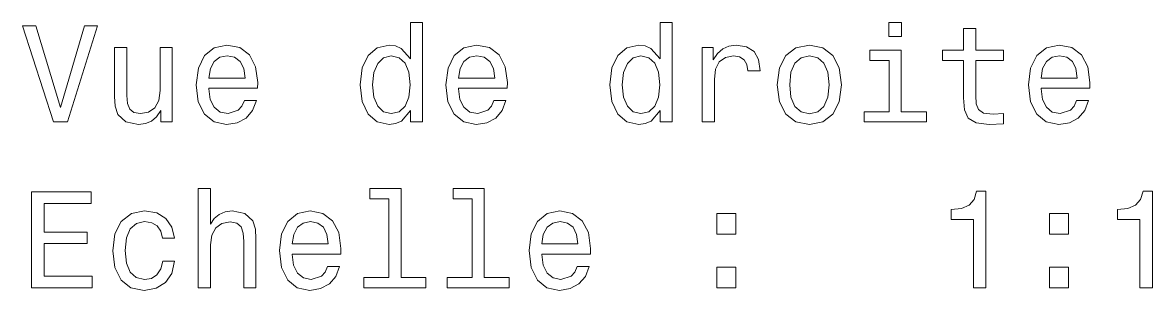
# Model space of a CAD drawing. Extents: x 284 to 1097, y 96 to 774.
# Drawn here: x 393.93 to 435.14, y 384.7 to 394.46 of the extents above; entities that cross this region are included whole.
import ezdxf

# ---------------------------------------------------------------- set-up
doc = ezdxf.new("R2010")
doc.units = 0

msp = doc.modelspace()

# ---------------------------------------------------------------- linework, layer by layer
at = {"color": 7, "lineweight": 13}
for points in [[(408.073, 391.262), (408.073, 390.843), (408.516, 390.843), (408.516, 394.464), (408.078, 394.464), (408.078, 393.138), (407.74, 393.521), (407.533, 393.612), (407.296, 393.647), (406.867, 393.547), (406.534, 393.264), (406.317, 392.81), (406.242, 392.2), (406.317, 391.59), (406.534, 391.131), (406.867, 390.843), (407.296, 390.748), (407.533, 390.783), (407.745, 390.874)], [(417.181, 391.262), (417.181, 390.843), (417.624, 390.843), (417.624, 394.464), (417.186, 394.464), (417.186, 393.138), (416.848, 393.521), (416.641, 393.612), (416.404, 393.647), (415.975, 393.547), (415.642, 393.264), (415.426, 392.81), (415.35, 392.2), (415.426, 391.59), (415.642, 391.131), (415.975, 390.843), (416.404, 390.748), (416.641, 390.783), (416.853, 390.874)], [(425.996, 394.464), (425.527, 394.464), (425.527, 393.96), (425.996, 393.96)], [(396.186, 394.348), (395.308, 391.368), (394.405, 394.348), (393.926, 394.348), (395.056, 390.843), (395.56, 390.843), (396.665, 394.348)], [(428.256, 393.083), (428.256, 391.726), (428.286, 391.287), (428.427, 390.985), (428.709, 390.808), (429.189, 390.748), (429.713, 390.773), (429.713, 391.156), (429.33, 391.126), (428.982, 391.166), (428.795, 391.292), (428.714, 391.504), (428.699, 391.802), (428.699, 393.083), (429.713, 393.083), (429.713, 393.461), (428.699, 393.461), (428.699, 394.253), (428.256, 394.253), (428.256, 393.461), (427.489, 393.461), (427.489, 393.083)], [(400.725, 392.069), (402.5, 392.069), (402.505, 392.276), (402.424, 392.856), (402.202, 393.289), (401.849, 393.552), (401.38, 393.647), (400.921, 393.547), (400.568, 393.264), (400.341, 392.805), (400.261, 392.2), (400.336, 391.58), (400.563, 391.126), (400.911, 390.843), (401.365, 390.748), (401.758, 390.813), (402.081, 390.985), (402.318, 391.257), (402.454, 391.62), (402.016, 391.62), (401.925, 391.418), (401.794, 391.267), (401.421, 391.146), (401.133, 391.201), (400.916, 391.378), (400.775, 391.665), (400.725, 392.054)], [(409.833, 392.069), (411.608, 392.069), (411.613, 392.276), (411.532, 392.856), (411.31, 393.289), (410.957, 393.552), (410.488, 393.647), (410.029, 393.547), (409.676, 393.264), (409.449, 392.805), (409.369, 392.2), (409.444, 391.58), (409.671, 391.126), (410.019, 390.843), (410.473, 390.748), (410.866, 390.813), (411.189, 390.985), (411.426, 391.257), (411.562, 391.62), (411.124, 391.62), (411.033, 391.418), (410.902, 391.267), (410.529, 391.146), (410.241, 391.201), (410.024, 391.378), (409.883, 391.665), (409.833, 392.054)], [(418.719, 390.843), (419.163, 390.843), (419.163, 392.392), (419.208, 392.765), (419.344, 393.032), (419.566, 393.194), (419.864, 393.249), (420.085, 393.214), (420.252, 393.113), (420.353, 392.941), (420.388, 392.709), (420.837, 392.709), (420.776, 393.118), (420.61, 393.41), (420.333, 393.587), (419.954, 393.647), (419.697, 393.607), (419.475, 393.506), (419.279, 393.335), (419.122, 393.103), (419.122, 393.552), (418.719, 393.552)], [(421.457, 392.195), (421.538, 391.58), (421.77, 391.126), (422.138, 390.843), (422.632, 390.748), (423.122, 390.843), (423.49, 391.121), (423.722, 391.575), (423.807, 392.195), (423.722, 392.81), (423.49, 393.269), (423.122, 393.547), (422.632, 393.647), (422.138, 393.547), (421.77, 393.264), (421.538, 392.81)], [(431.085, 392.069), (432.86, 392.069), (432.865, 392.276), (432.784, 392.856), (432.562, 393.289), (432.209, 393.552), (431.74, 393.647), (431.281, 393.547), (430.928, 393.264), (430.701, 392.805), (430.621, 392.2), (430.696, 391.58), (430.923, 391.126), (431.271, 390.843), (431.725, 390.748), (432.119, 390.813), (432.441, 390.985), (432.678, 391.257), (432.815, 391.62), (432.376, 391.62), (432.285, 391.418), (432.154, 391.267), (431.781, 391.146), (431.493, 391.201), (431.276, 391.378), (431.135, 391.665), (431.085, 392.054)], [(399.388, 393.552), (398.944, 393.552), (398.944, 391.988), (398.894, 391.625), (398.748, 391.363), (398.521, 391.201), (398.223, 391.151), (397.986, 391.191), (397.835, 391.312), (397.749, 391.519), (397.729, 391.812), (397.729, 393.552), (397.285, 393.552), (397.285, 391.771), (397.3, 391.413), (397.396, 391.116), (397.689, 390.843), (398.158, 390.748), (398.41, 390.783), (398.627, 390.874), (398.813, 391.03), (398.964, 391.257), (398.964, 390.843), (399.388, 390.843)], [(400.725, 392.442), (400.78, 392.79), (400.916, 393.047), (401.123, 393.204), (401.395, 393.259), (401.663, 393.204), (401.869, 393.047), (401.995, 392.79), (402.041, 392.442)], [(407.372, 393.249), (407.664, 393.178), (407.886, 392.982), (408.017, 392.654), (408.067, 392.2), (408.017, 391.741), (407.886, 391.413), (407.664, 391.212), (407.372, 391.146), (407.094, 391.212), (406.882, 391.413), (406.741, 391.746), (406.696, 392.2), (406.741, 392.649), (406.882, 392.977), (407.094, 393.178)], [(409.833, 392.442), (409.888, 392.79), (410.024, 393.047), (410.231, 393.204), (410.503, 393.259), (410.771, 393.204), (410.977, 393.047), (411.104, 392.79), (411.149, 392.442)], [(416.48, 393.249), (416.772, 393.178), (416.994, 392.982), (417.125, 392.654), (417.176, 392.2), (417.125, 391.741), (416.994, 391.413), (416.772, 391.212), (416.48, 391.146), (416.202, 391.212), (415.99, 391.413), (415.849, 391.746), (415.804, 392.2), (415.849, 392.649), (415.99, 392.977), (416.202, 393.178)], [(421.911, 392.2), (421.957, 392.654), (422.098, 392.982), (422.325, 393.183), (422.632, 393.254), (422.935, 393.183), (423.162, 392.987), (423.303, 392.654), (423.354, 392.2), (423.303, 391.741), (423.162, 391.408), (422.935, 391.206), (422.632, 391.141), (422.325, 391.206), (422.098, 391.408), (421.957, 391.741)], [(425.981, 391.217), (425.981, 393.461), (424.841, 393.461), (424.841, 393.083), (425.537, 393.083), (425.537, 391.217), (424.629, 391.217), (424.629, 390.843), (426.899, 390.843), (426.899, 391.217)], [(431.085, 392.442), (431.14, 392.79), (431.276, 393.047), (431.483, 393.204), (431.756, 393.259), (432.023, 393.204), (432.23, 393.047), (432.356, 392.79), (432.401, 392.442)], [(394.249, 384.797), (396.468, 384.797), (396.468, 385.22), (394.713, 385.22), (394.713, 386.405), (396.276, 386.405), (396.276, 386.824), (394.713, 386.824), (394.713, 387.873), (396.428, 387.873), (396.428, 388.297), (394.249, 388.297)], [(400.336, 384.797), (400.78, 384.797), (400.78, 386.36), (400.825, 386.718), (400.972, 386.98), (401.199, 387.142), (401.501, 387.202), (401.743, 387.152), (401.895, 387.016), (401.97, 386.789), (401.995, 386.486), (401.995, 384.797), (402.439, 384.797), (402.439, 386.577), (402.419, 386.935), (402.328, 387.232), (402.031, 387.505), (401.567, 387.601), (401.315, 387.565), (401.098, 387.469), (400.916, 387.318), (400.78, 387.111), (400.78, 388.418), (400.336, 388.418)], [(407.291, 388.044), (407.291, 385.17), (406.378, 385.17), (406.378, 384.797), (408.642, 384.797), (408.642, 385.17), (407.735, 385.17), (407.735, 388.418), (406.595, 388.418), (406.595, 388.044)], [(410.327, 388.044), (410.327, 385.17), (409.414, 385.17), (409.414, 384.797), (411.678, 384.797), (411.678, 385.17), (410.771, 385.17), (410.771, 388.418), (409.631, 388.418), (409.631, 388.044)], [(428.614, 384.797), (429.073, 384.797), (429.073, 388.322), (428.73, 388.322), (428.639, 388.014), (428.457, 387.807), (428.18, 387.686), (427.797, 387.646), (427.797, 387.288), (428.614, 387.288)], [(434.686, 384.797), (435.145, 384.797), (435.145, 388.322), (434.802, 388.322), (434.711, 388.014), (434.529, 387.807), (434.252, 387.686), (433.869, 387.646), (433.869, 387.288), (434.686, 387.288)], [(399.025, 386.607), (399.464, 386.607), (399.373, 387.011), (399.156, 387.328), (398.818, 387.525), (398.379, 387.601), (397.895, 387.5), (397.527, 387.217), (397.295, 386.758), (397.214, 386.143), (397.29, 385.533), (397.517, 385.079), (397.875, 384.797), (398.364, 384.701), (398.798, 384.776), (399.136, 384.988), (399.368, 385.321), (399.469, 385.765), (399.045, 385.765), (398.969, 385.482), (398.828, 385.271), (398.627, 385.139), (398.379, 385.099), (398.072, 385.165), (397.85, 385.366), (397.714, 385.694), (397.668, 386.158), (397.714, 386.612), (397.855, 386.94), (398.082, 387.142), (398.379, 387.212), (398.642, 387.167), (398.838, 387.051), (398.969, 386.859)], [(403.761, 386.022), (405.536, 386.022), (405.541, 386.229), (405.46, 386.809), (405.238, 387.242), (404.885, 387.505), (404.416, 387.601), (403.957, 387.5), (403.604, 387.217), (403.377, 386.758), (403.297, 386.153), (403.372, 385.533), (403.599, 385.079), (403.947, 384.797), (404.401, 384.701), (404.794, 384.766), (405.117, 384.938), (405.354, 385.21), (405.49, 385.573), (405.052, 385.573), (404.961, 385.371), (404.83, 385.22), (404.457, 385.099), (404.169, 385.155), (403.952, 385.331), (403.811, 385.619), (403.761, 386.007)], [(412.869, 386.022), (414.644, 386.022), (414.649, 386.229), (414.568, 386.809), (414.346, 387.242), (413.993, 387.505), (413.524, 387.601), (413.065, 387.5), (412.712, 387.217), (412.485, 386.758), (412.405, 386.153), (412.48, 385.533), (412.707, 385.079), (413.055, 384.797), (413.509, 384.701), (413.902, 384.766), (414.225, 384.938), (414.462, 385.21), (414.598, 385.573), (414.16, 385.573), (414.069, 385.371), (413.938, 385.22), (413.565, 385.099), (413.277, 385.155), (413.06, 385.331), (412.919, 385.619), (412.869, 386.007)], [(419.248, 386.753), (419.944, 386.753), (419.944, 387.505), (419.248, 387.505)], [(431.392, 386.753), (432.088, 386.753), (432.088, 387.505), (431.392, 387.505)], [(403.761, 386.395), (403.816, 386.743), (403.952, 387), (404.159, 387.157), (404.431, 387.212), (404.699, 387.157), (404.905, 387), (405.031, 386.743), (405.077, 386.395)], [(412.869, 386.395), (412.924, 386.743), (413.06, 387), (413.267, 387.157), (413.539, 387.212), (413.807, 387.157), (414.013, 387), (414.14, 386.743), (414.185, 386.395)], [(419.248, 384.797), (419.944, 384.797), (419.944, 385.548), (419.248, 385.548)], [(431.392, 384.797), (432.088, 384.797), (432.088, 385.548), (431.392, 385.548)]]:
    msp.add_lwpolyline(points, close=True, dxfattribs=at)

doc.saveas('drawing.dxf')
